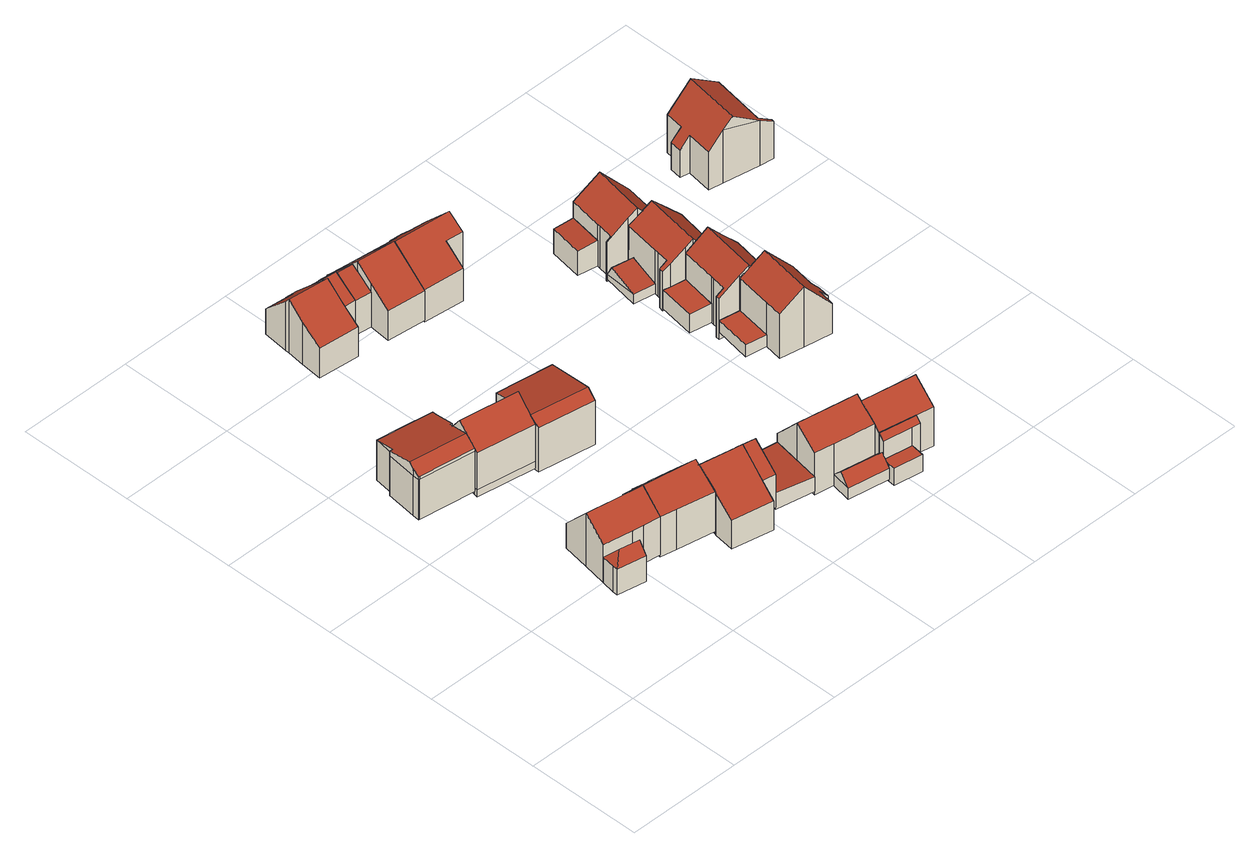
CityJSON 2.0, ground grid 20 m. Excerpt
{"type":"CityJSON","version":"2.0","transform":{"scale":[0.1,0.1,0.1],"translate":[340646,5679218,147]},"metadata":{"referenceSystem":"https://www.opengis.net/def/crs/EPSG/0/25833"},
"CityObjects":{
"building1":{"type":"Building","attributes":{"Gemeindeschluessel":14729160,"Geometrietyp2DReferenz":"3000","function":"31001_9998","roofType":"9999"},"children":["building1-1","building1-2"]},
"building1-1":{"type":"BuildingPart","attributes":{"Dachtyp_tdc":"tdcGableRoof","Dachneigung":47.84,"QualitaetDacherkennung":73,"Geometrietyp2DReferenz":"3000","roofType":"3100","measuredHeight":9.98},"parents":["building1"],"geometry":[{"type":"MultiSurface","lod":"2","boundaries":[[[0,1,2,3]],[[1,4,5,2]],[[4,6,7,5]],[[6,8,9,7]],[[8,10,11,9]],[[10,12,13,11]],[[12,14,15,13]],[[14,16,17,18,15]],[[19,20,21,22]],[[20,23,24,21]],[[23,25,26,24]],[[25,27,28,26]],[[27,0,3,28]],[[23,20,19,16,14,12,10]],[[10,8,6,4,1,0,27,25,23]],[[3,2,5,7,9,11,13,15,18,21,24,26,28]],[[22,17,16,19]],[[22,21,18,17]]],"semantics":{"surfaces":[{"type":"WallSurface"},{"type":"RoofSurface"},{"type":"GroundSurface"},{"type":"ClosureSurface"}],"values":[0,0,0,0,0,0,0,0,0,0,0,0,0,1,1,2,0,3]}}]},
"building1-2":{"type":"BuildingPart","attributes":{"Dachtyp_tdc":"tdcFreeFormRoof","Dachneigung":47.88,"QualitaetDacherkennung":4,"Geometrietyp2DReferenz":"3000","roofType":"5000","measuredHeight":6.55},"parents":["building1"],"geometry":[{"type":"MultiSurface","lod":"2","boundaries":[[[29,30,31,32]],[[30,33,34,31]],[[33,22,21,34]],[[17,29,32,18]],[[35,22,33,30]],[[30,29,36,35]],[[36,17,22,35]],[[17,36,29]],[[32,31,34,21,18]],[[18,21,22,17]]],"semantics":{"surfaces":[{"type":"WallSurface"},{"type":"RoofSurface"},{"type":"GroundSurface"},{"type":"ClosureSurface"}],"values":[0,0,0,0,1,1,1,0,2,3]}}]},
"building2":{"type":"Building","attributes":{"Dachtyp_tdc":"tdcFreeFormRoof","Gemeindeschluessel":14729160,"Dachneigung":13.69,"QualitaetDacherkennung":43,"Geometrietyp2DReferenz":"3000","function":"31001_9998","roofType":"5000","measuredHeight":9.49},"geometry":[{"type":"MultiSurface","lod":"2","boundaries":[[[37,38,39,40]],[[38,41,42,39]],[[41,43,44,42]],[[43,45,46,44]],[[45,47,48,46]],[[47,49,50,48]],[[49,51,52,50]],[[51,53,54,52]],[[53,55,56,54]],[[55,57,58,56]],[[57,59,60,58]],[[59,37,40,60]],[[61,62,63,64,65,66]],[[67,68,69,55,53,51,70,71,64,63]],[[45,65,64,71,47]],[[47,71,70,49]],[[49,70,51]],[[55,69,57]],[[57,69,68,59]],[[59,68,67,37]],[[37,67,63,62,38]],[[43,66,65,45]],[[41,61,66,43]],[[38,62,61,41]],[[40,39,42,44,46,48,50,52,54,56,58,60]]],"semantics":{"surfaces":[{"type":"WallSurface"},{"type":"RoofSurface"},{"type":"GroundSurface"}],"values":[0,0,0,0,0,0,0,0,0,0,0,0,1,1,0,0,0,0,0,0,0,0,0,0,2]}}]},
"building3":{"type":"Building","attributes":{"Dachtyp_tdc":"tdcFreeFormRoof","Gemeindeschluessel":14729160,"Dachneigung":46.47,"QualitaetDacherkennung":72,"Geometrietyp2DReferenz":"3000","function":"31001_9998","roofType":"5000","measuredHeight":10.37},"geometry":[{"type":"MultiSurface","lod":"2","boundaries":[[[72,73,74,75]],[[73,76,77,74]],[[76,78,79,77]],[[78,80,81,79]],[[80,12,82,81]],[[12,83,84,82]],[[83,85,86,84]],[[85,87,88,86]],[[87,72,75,88]],[[89,76,73,72,87,85,83,10]],[[80,78,89,10,12]],[[83,12,10]],[[78,76,89]],[[75,74,77,79,81,82,84,86,88]]],"semantics":{"surfaces":[{"type":"WallSurface"},{"type":"RoofSurface"},{"type":"GroundSurface"}],"values":[0,0,0,0,0,0,0,0,0,1,1,0,0,2]}}]},
"building4":{"type":"Building","attributes":{"Dachtyp_tdc":"tdcFreeFormRoof","Gemeindeschluessel":14729160,"Dachneigung":54.91,"QualitaetDacherkennung":34,"Geometrietyp2DReferenz":"3000","function":"31001_9998","roofType":"5000","measuredHeight":11.49},"geometry":[{"type":"MultiSurface","lod":"2","boundaries":[[[90,91,92,93]],[[91,94,95,92]],[[94,96,97,95]],[[96,98,99,97]],[[98,100,101,99]],[[100,102,103,101]],[[102,104,105,103]],[[104,106,107,105]],[[106,108,109,107]],[[108,110,111,109]],[[110,112,113,111]],[[112,114,115,113]],[[114,90,93,115]],[[116,117,118,119,120]],[[121,122,123,124,114,112,125,126,127,128,116,120]],[[102,117,116,128,104]],[[104,128,127,106]],[[106,127,126,108]],[[108,126,125,110]],[[110,125,112]],[[114,124,90]],[[90,124,123,91]],[[91,123,122,94]],[[94,122,121,96]],[[96,121,120,119,98]],[[98,119,118,100]],[[100,118,117,102]],[[93,92,95,97,99,101,103,105,107,109,111,113,115]]],"semantics":{"surfaces":[{"type":"WallSurface"},{"type":"RoofSurface"},{"type":"GroundSurface"}],"values":[0,0,0,0,0,0,0,0,0,0,0,0,0,1,1,0,0,0,0,0,0,0,0,0,0,0,0,2]}}]},
"building5":{"type":"Building","attributes":{"Gemeindeschluessel":14729160,"Geometrietyp2DReferenz":"3000","function":"31001_9998","roofType":"9999"},"children":["building5-1","building5-2"]},
"building5-1":{"type":"BuildingPart","attributes":{"Dachtyp_tdc":"tdcGableRoof","Dachneigung":33.72,"QualitaetDacherkennung":63,"Geometrietyp2DReferenz":"3000","roofType":"3100","measuredHeight":10.45},"parents":["building5"],"geometry":[{"type":"MultiSurface","lod":"2","boundaries":[[[129,130,131,132]],[[130,133,134,131]],[[135,136,137,138,139]],[[136,140,141,137]],[[140,142,143,141]],[[142,144,145,143]],[[144,146,147,145]],[[146,148,149,147]],[[148,150,151,149]],[[150,129,132,151]],[[146,144,142,140,136,135,152]],[[152,153,154,155,133,130,129,150,148,146]],[[132,131,134,156,157,158,138,137,141,143,145,147,149,151]],[[155,156,134,133]],[[159,153,152]],[[158,157,154,153,159]],[[157,156,155,154]],[[135,139,159,152]],[[158,159,139,138]]],"semantics":{"surfaces":[{"type":"WallSurface"},{"type":"RoofSurface"},{"type":"GroundSurface"},{"type":"ClosureSurface"}],"values":[0,0,0,0,0,0,0,0,0,0,1,1,2,3,0,3,3,0,3]}}]},
"building5-2":{"type":"BuildingPart","attributes":{"Dachtyp_tdc":"tdcGableRoof","Dachneigung":31.88,"QualitaetDacherkennung":77,"Geometrietyp2DReferenz":"3000","roofType":"3100","measuredHeight":9.29},"parents":["building5"],"geometry":[{"type":"MultiSurface","lod":"2","boundaries":[[[160,161,162,156,155]],[[161,163,164,162]],[[163,165,166,164]],[[165,139,138,166]],[[167,133,134,133]],[[168,153,159,139,165,163]],[[163,161,160,167,160,168]],[[156,162,164,166,138,158,157,156,134]],[[155,133,167,160]],[[156,134,133,155]],[[154,153,168]],[[157,158,159,153,154]],[[158,138,139,159]],[[160,155,154,168]],[[157,154,155,156]]],"semantics":{"surfaces":[{"type":"WallSurface"},{"type":"RoofSurface"},{"type":"GroundSurface"},{"type":"ClosureSurface"}],"values":[0,0,0,0,0,1,1,2,0,3,0,3,3,0,3]}}]},
"building6":{"type":"Building","attributes":{"Dachtyp_tdc":"tdcGableRoof","Gemeindeschluessel":14729160,"Dachneigung":12.12,"QualitaetDacherkennung":46,"Geometrietyp2DReferenz":"3000","function":"31001_9998","roofType":"3100","measuredHeight":9.62},"geometry":[{"type":"MultiSurface","lod":"2","boundaries":[[[169,170,171,172]],[[170,173,174,171]],[[173,175,176,174]],[[175,177,178,176]],[[177,179,180,178]],[[179,181,182,180]],[[181,183,184,182]],[[183,185,186,184]],[[185,169,172,186]],[[181,179,177,175,173]],[[173,170,169,185,183,181]],[[172,171,174,176,178,180,182,184,186]]],"semantics":{"surfaces":[{"type":"WallSurface"},{"type":"RoofSurface"},{"type":"GroundSurface"}],"values":[0,0,0,0,0,0,0,0,0,1,1,2]}}]},
"building7":{"type":"Building","attributes":{"Dachtyp_tdc":"tdcPolyFlatRoof","Gemeindeschluessel":14729160,"Dachneigung":2.65,"QualitaetDacherkennung":67,"Geometrietyp2DReferenz":"3000","function":"31001_9998","roofType":"2100","measuredHeight":3.11},"geometry":[{"type":"MultiSurface","lod":"2","boundaries":[[[187,188,189,190]],[[188,191,192,189]],[[191,193,194,192]],[[193,187,190,194]],[[193,191,188,187]],[[190,189,192,194]]],"semantics":{"surfaces":[{"type":"WallSurface"},{"type":"RoofSurface"},{"type":"GroundSurface"}],"values":[0,0,0,0,1,2]}}]},
"building8":{"type":"Building","attributes":{"Gemeindeschluessel":14729160,"Geometrietyp2DReferenz":"3000","function":"31001_9998","roofType":"9999"},"children":["building8-1","building8-2"]},
"building8-1":{"type":"BuildingPart","attributes":{"Dachtyp_tdc":"tdcGableRoof","Dachneigung":34.86,"QualitaetDacherkennung":78,"Geometrietyp2DReferenz":"3000","roofType":"3100","measuredHeight":10.12},"parents":["building8"],"geometry":[{"type":"MultiSurface","lod":"2","boundaries":[[[195,196,197,198]],[[196,199,200,201,197]],[[202,203,204,205,206]],[[203,207,208,204]],[[207,209,210,208]],[[209,211,212,210]],[[211,213,214,212]],[[213,215,216,214]],[[215,195,198,216]],[[211,209,207,203,202,217]],[[217,218,219,220,221,199,196,195,215,213,211]],[[198,197,201,222,223,205,204,208,210,212,214,216]],[[221,200,199]],[[224,218,217]],[[223,222,219,218,224]],[[222,201,200,220,219]],[[202,206,224,217]],[[223,224,206,205]]],"semantics":{"surfaces":[{"type":"WallSurface"},{"type":"RoofSurface"},{"type":"GroundSurface"},{"type":"ClosureSurface"}],"values":[0,0,0,0,0,0,0,0,0,1,1,2,0,0,3,3,0,3]}}]},
"building8-2":{"type":"BuildingPart","attributes":{"Dachtyp_tdc":"tdcGableRoof","Dachneigung":48.53,"QualitaetDacherkennung":83,"Geometrietyp2DReferenz":"3000","roofType":"3100","measuredHeight":8.9},"parents":["building8"],"geometry":[{"type":"MultiSurface","lod":"2","boundaries":[[[225,226,227,228]],[[226,229,230,227]],[[229,231,232,230]],[[231,206,205,232]],[[233,218,224,206,231,229]],[[229,226,225,200,234,221,220,233]],[[228,227,230,232,205,223,222,235,201]],[[219,218,233]],[[222,223,224,218,219]],[[223,205,206,224]],[[221,220,219,233,220]],[[200,201,235,234]],[[234,235,222,219,220,221]],[[200,225,228,201]]],"semantics":{"surfaces":[{"type":"WallSurface"},{"type":"RoofSurface"},{"type":"GroundSurface"},{"type":"ClosureSurface"}],"values":[0,0,0,0,1,1,2,0,3,3,0,3,3,3]}}]},
"building9":{"type":"Building","attributes":{"Gemeindeschluessel":14729160,"Geometrietyp2DReferenz":"3000","function":"31001_9998","roofType":"9999"},"children":["building9-1","building9-2"]},
"building9-1":{"type":"BuildingPart","attributes":{"Dachtyp_tdc":"tdcGableRoof","Dachneigung":48.91,"QualitaetDacherkennung":74,"Geometrietyp2DReferenz":"3000","roofType":"3100","measuredHeight":10.54},"parents":["building9"],"geometry":[{"type":"MultiSurface","lod":"2","boundaries":[[[236,237,238,239,240]],[[237,241,242,238]],[[241,243,244,242]],[[243,245,246,244]],[[245,247,248,246]],[[247,249,250,248]],[[249,251,252,250]],[[251,253,254,252]],[[253,255,256,254]],[[255,257,258,256]],[[257,259,260,258]],[[259,261,260]],[[257,255,253,251,249,247,245,243,241]],[[241,237,236,259,257]],[[239,238,242,244,246,248,250,252,254,256,258,260]],[[240,261,259,236]],[[240,239,260,261]]],"semantics":{"surfaces":[{"type":"WallSurface"},{"type":"RoofSurface"},{"type":"GroundSurface"},{"type":"ClosureSurface"}],"values":[0,0,0,0,0,0,0,0,0,0,0,0,1,1,2,0,3]}}]},
"building9-2":{"type":"BuildingPart","attributes":{"Dachtyp_tdc":"tdcFreeFormRoof","Dachneigung":45.85,"QualitaetDacherkennung":12,"Geometrietyp2DReferenz":"3000","roofType":"5000","measuredHeight":4},"parents":["building9"],"geometry":[{"type":"MultiSurface","lod":"2","boundaries":[[[262,240,239,263]],[[261,264,265,260]],[[264,266,267,265]],[[266,262,263,267]],[[268,262,266,269]],[[269,270,261,240,268]],[[264,270,269,266]],[[261,270,264]],[[262,268,240]],[[263,239,260,265,267]],[[260,239,240,261]]],"semantics":{"surfaces":[{"type":"WallSurface"},{"type":"RoofSurface"},{"type":"GroundSurface"},{"type":"ClosureSurface"}],"values":[0,0,0,0,1,1,0,0,0,2,3]}}]},
"building10":{"type":"Building","attributes":{"Gemeindeschluessel":14729160,"Geometrietyp2DReferenz":"3000","function":"31001_9998","roofType":"9999"},"children":["building10-1","building10-2"]},
"building10-1":{"type":"BuildingPart","attributes":{"Dachtyp_tdc":"tdcGableRoof","Dachneigung":46.54,"QualitaetDacherkennung":88,"Geometrietyp2DReferenz":"3000","roofType":"3100","measuredHeight":8.94},"parents":["building10"],"geometry":[{"type":"MultiSurface","lod":"2","boundaries":[[[271,272,273,274]],[[272,275,276,273]],[[275,277,278,276]],[[277,279,280,278]],[[275,272,271,281,282]],[[282,283,279,284,279,277,275]],[[285,280,286,287,274,273,276,278,280]],[[280,285,288,279]],[[288,284,279]],[[286,280,279,283,282]],[[271,274,287,281]],[[281,287,286,282]],[[279,284,288,285,280]]],"semantics":{"surfaces":[{"type":"WallSurface"},{"type":"RoofSurface"},{"type":"GroundSurface"},{"type":"ClosureSurface"}],"values":[0,0,0,0,1,1,2,3,3,3,3,3,3]}}]},
"building10-2":{"type":"BuildingPart","attributes":{"Dachtyp_tdc":"tdcGableRoof","Dachneigung":47.18,"QualitaetDacherkennung":76,"Geometrietyp2DReferenz":"3000","roofType":"3100","measuredHeight":10.25},"parents":["building10"],"geometry":[{"type":"MultiSurface","lod":"2","boundaries":[[[289,290,291,292]],[[290,293,294,291]],[[293,295,296,294]],[[295,297,298,296]],[[297,299,300,298]],[[299,301,271,274,300]],[[288,302,303,285]],[[302,289,292,303]],[[304,301,299,297,295,293]],[[293,290,289,302,288,279,283,304]],[[292,291,294,296,298,300,274,287,286,280,285,303]],[[281,271,301,304]],[[287,274,271,281]],[[283,282,281,304]],[[288,285,280,279]],[[279,280,286,282,283]],[[282,286,287,281]]],"semantics":{"surfaces":[{"type":"WallSurface"},{"type":"RoofSurface"},{"type":"GroundSurface"},{"type":"ClosureSurface"}],"values":[0,0,0,0,0,0,0,0,1,1,2,0,3,0,3,3,3]}}]},
"building11":{"type":"Building","attributes":{"Gemeindeschluessel":14729160,"Geometrietyp2DReferenz":"3000","function":"31001_9998","roofType":"9999"},"children":["building11-1","building11-2","building11-3"]},
"building11-1":{"type":"BuildingPart","attributes":{"Dachtyp_tdc":"tdcGableRoof","Dachneigung":52.02,"QualitaetDacherkennung":71,"Geometrietyp2DReferenz":"3000","roofType":"3100","measuredHeight":10.26},"parents":["building11"],"geometry":[{"type":"MultiSurface","lod":"2","boundaries":[[[305,306,307,308]],[[306,309,310,307]],[[309,311,312,310]],[[311,313,314,312]],[[313,315,316,314]],[[315,317,318,316]],[[319,320,321,322]],[[320,323,324,321]],[[323,325,326,324]],[[325,327,328,326]],[[327,305,308,328]],[[323,320,319,317,315,313]],[[313,311,309,306,305,327,325,323]],[[308,307,310,312,314,316,318,322,321,324,326,328]],[[322,318,317,319]]],"semantics":{"surfaces":[{"type":"WallSurface"},{"type":"RoofSurface"},{"type":"GroundSurface"},{"type":"ClosureSurface"}],"values":[0,0,0,0,0,0,0,0,0,0,0,1,1,2,3]}}]},
"building11-2":{"type":"BuildingPart","attributes":{"Dachtyp_tdc":"tdcPolyFlatRoof","Dachneigung":35.14,"QualitaetDacherkennung":49,"Geometrietyp2DReferenz":"3000","roofType":"2100","measuredHeight":7.34},"parents":["building11"],"geometry":[{"type":"MultiSurface","lod":"2","boundaries":[[[329,330,331,332,333]],[[334,319,322,335,336]],[[319,337,319,322]],[[338,329,333,318,317]],[[338,337,319,334,330,329]],[[333,332,335,322,318]],[[334,336,331,330]],[[336,335,332,331]],[[317,319,337,338]],[[317,318,322,319]]],"semantics":{"surfaces":[{"type":"WallSurface"},{"type":"RoofSurface"},{"type":"GroundSurface"},{"type":"ClosureSurface"}],"values":[0,0,0,0,1,2,0,3,0,3]}}]},
"building11-3":{"type":"BuildingPart","attributes":{"Dachtyp_tdc":"tdcPolyFlatRoof","Dachneigung":0,"QualitaetDacherkennung":69,"Geometrietyp2DReferenz":"3000","roofType":"1000","measuredHeight":3.22},"parents":["building11"],"geometry":[{"type":"MultiSurface","lod":"2","boundaries":[[[339,340,341,342]],[[340,343,344,341]],[[343,336,335,344]],[[331,339,342,332]],[[331,336,343,340,339]],[[342,341,344,335,332]],[[332,335,336,331]]],"semantics":{"surfaces":[{"type":"WallSurface"},{"type":"RoofSurface"},{"type":"GroundSurface"},{"type":"ClosureSurface"}],"values":[0,0,0,0,1,2,3]}}]},
"building12":{"type":"Building","attributes":{"Dachtyp_tdc":"tdcFreeFormRoof","Gemeindeschluessel":14729160,"Dachneigung":46.95,"QualitaetDacherkennung":72,"Geometrietyp2DReferenz":"3000","function":"31001_9998","roofType":"5000","measuredHeight":10.64},"geometry":[{"type":"MultiSurface","lod":"2","boundaries":[[[345,346,347,348]],[[346,349,350,347]],[[349,351,352,350]],[[351,353,354,352]],[[353,355,356,354]],[[355,357,358,356]],[[357,290,359,358]],[[290,360,361,359]],[[360,362,363,361]],[[362,345,348,363]],[[355,353,351,364,365,357]],[[364,349,346,345,362,360,290,365]],[[351,349,364]],[[290,357,365]],[[348,347,350,352,354,356,358,359,361,363]]],"semantics":{"surfaces":[{"type":"WallSurface"},{"type":"RoofSurface"},{"type":"GroundSurface"}],"values":[0,0,0,0,0,0,0,0,0,0,1,1,0,0,2]}}]},
"building13":{"type":"Building","attributes":{"Gemeindeschluessel":14729160,"Geometrietyp2DReferenz":"3000","function":"31001_9998","roofType":"9999"},"children":["building13-1","building13-2"]},
"building13-1":{"type":"BuildingPart","attributes":{"Dachtyp_tdc":"tdcPolyFlatRoof","Dachneigung":0,"QualitaetDacherkennung":54,"Geometrietyp2DReferenz":"3000","roofType":"1000","measuredHeight":2.14},"parents":["building13"],"geometry":[{"type":"MultiSurface","lod":"2","boundaries":[[[366,367,368,369]],[[367,370,371,368]],[[370,372,373,371]],[[372,370,367,366]],[[369,368,371,373]],[[369,373,372,366]]],"semantics":{"surfaces":[{"type":"WallSurface"},{"type":"RoofSurface"},{"type":"GroundSurface"},{"type":"ClosureSurface"}],"values":[0,0,0,1,2,3]}}]},
"building13-2":{"type":"BuildingPart","attributes":{"Dachtyp_tdc":"tdcGableRoof","Dachneigung":49.1,"QualitaetDacherkennung":85,"Geometrietyp2DReferenz":"3000","roofType":"3100","measuredHeight":11.29},"parents":["building13"],"geometry":[{"type":"MultiSurface","lod":"2","boundaries":[[[374,375,376,377]],[[375,378,379,376]],[[378,380,381,379]],[[380,382,383,381]],[[382,384,385,383]],[[384,386,387,385]],[[386,388,366,369,387]],[[389,390,391,373,372]],[[390,392,393,391]],[[392,394,395,393]],[[394,374,377,395]],[[390,389,388,386,384]],[[384,382,380,378,375,374,394,392,390]],[[377,376,379,381,383,385,387,369,373,391,393,395]],[[372,366,388,389]],[[372,373,369,366]]],"semantics":{"surfaces":[{"type":"WallSurface"},{"type":"RoofSurface"},{"type":"GroundSurface"},{"type":"ClosureSurface"}],"values":[0,0,0,0,0,0,0,0,0,0,0,1,1,2,0,3]}}]},
"building14":{"type":"Building","attributes":{"Gemeindeschluessel":14729160,"Geometrietyp2DReferenz":"3000","function":"31001_9998","roofType":"9999"},"children":["building14-1","building14-2"]},
"building14-1":{"type":"BuildingPart","attributes":{"Dachtyp_tdc":"tdcGableRoof","Dachneigung":47.5,"QualitaetDacherkennung":81,"Geometrietyp2DReferenz":"3000","roofType":"3100","measuredHeight":11.27},"parents":["building14"],"geometry":[{"type":"MultiSurface","lod":"2","boundaries":[[[396,397,398,399]],[[397,400,401,398]],[[400,402,403,401]],[[402,404,405,403]],[[404,406,407,405]],[[406,408,409,407]],[[408,410,411,409]],[[410,412,413,411]],[[412,414,415,413]],[[414,416,417,415]],[[416,418,419,420,417]],[[421,422,423,424,425]],[[422,426,427,423]],[[426,428,429,427]],[[428,396,399,429]],[[422,421,418,416,414,412,410,408,406]],[[406,404,402,400,397,396,428,426,422]],[[399,398,401,403,405,407,409,411,413,415,417,420,424,423,427,429]],[[425,419,418,421]],[[425,424,420,419]]],"semantics":{"surfaces":[{"type":"WallSurface"},{"type":"RoofSurface"},{"type":"GroundSurface"},{"type":"ClosureSurface"}],"values":[0,0,0,0,0,0,0,0,0,0,0,0,0,0,0,1,1,2,0,3]}}]},
"building14-2":{"type":"BuildingPart","attributes":{"Dachtyp_tdc":"tdcPolyFlatRoof","Dachneigung":0,"QualitaetDacherkennung":59,"Geometrietyp2DReferenz":"3000","roofType":"1000","measuredHeight":3.45},"parents":["building14"],"geometry":[{"type":"MultiSurface","lod":"2","boundaries":[[[419,430,431,420]],[[430,432,433,431]],[[432,434,435,433]],[[434,425,424,435]],[[425,434,432,430,419]],[[420,431,433,435,424]],[[420,424,425,419]]],"semantics":{"surfaces":[{"type":"WallSurface"},{"type":"RoofSurface"},{"type":"GroundSurface"},{"type":"ClosureSurface"}],"values":[0,0,0,0,1,2,3]}}]},
"building15":{"type":"Building","attributes":{"Gemeindeschluessel":14729160,"Geometrietyp2DReferenz":"3000","function":"31001_9998","roofType":"9999"},"children":["building15-1","building15-2"]},
"building15-1":{"type":"BuildingPart","attributes":{"Dachtyp_tdc":"tdcGableRoof","Dachneigung":46.64,"QualitaetDacherkennung":85,"Geometrietyp2DReferenz":"3000","roofType":"3100","measuredHeight":10.89},"parents":["building15"],"geometry":[{"type":"MultiSurface","lod":"2","boundaries":[[[436,437,438,439]],[[437,440,441,438]],[[440,442,443,441]],[[442,444,445,443]],[[444,446,447,445]],[[446,448,449,447]],[[448,450,451,449]],[[450,452,453,451]],[[452,454,455,453]],[[454,456,457,455]],[[456,458,459,457]],[[458,460,461,462,459]],[[463,464,465]],[[463,466,467,464]],[[466,468,469,467]],[[468,470,471,469]],[[470,436,439,471]],[[466,463,460,458,456,454,452,450,448,446]],[[446,444,442,440,437,436,470,468,466]],[[439,438,441,443,445,447,449,451,453,455,457,459,462,464,467,469,471]],[[463,465,472,461,460]],[[465,464,462,461]],[[472,465,461]]],"semantics":{"surfaces":[{"type":"WallSurface"},{"type":"RoofSurface"},{"type":"GroundSurface"},{"type":"ClosureSurface"}],"values":[0,0,0,0,0,0,0,0,0,0,0,0,0,0,0,0,0,1,1,2,0,3,3]}}]},
"building15-2":{"type":"BuildingPart","attributes":{"Dachtyp_tdc":"tdcGableRoof","Dachneigung":13.46,"QualitaetDacherkennung":19,"Geometrietyp2DReferenz":"3000","roofType":"3100","measuredHeight":3.07},"parents":["building15"],"geometry":[{"type":"MultiSurface","lod":"2","boundaries":[[[461,473,474,462]],[[473,475,476,474]],[[475,465,464,476]],[[475,473,477]],[[473,461,472,477]],[[465,475,477,472]],[[462,474,476,464]],[[462,464,465,461]],[[461,465,472]]],"semantics":{"surfaces":[{"type":"WallSurface"},{"type":"RoofSurface"},{"type":"GroundSurface"},{"type":"ClosureSurface"}],"values":[0,0,0,0,1,1,2,3,3]}}]},
"building16":{"type":"Building","attributes":{"Gemeindeschluessel":14729160,"Geometrietyp2DReferenz":"3000","function":"31001_9998","roofType":"9999"},"children":["building16-1","building16-2"]},
"building16-1":{"type":"BuildingPart","attributes":{"Dachtyp_tdc":"tdcPolyFlatRoof","Dachneigung":3.19,"QualitaetDacherkennung":49,"Geometrietyp2DReferenz":"3000","roofType":"2100","measuredHeight":4.78},"parents":["building16"],"geometry":[{"type":"MultiSurface","lod":"2","boundaries":[[[478,479,480,481]],[[482,483,484,485]],[[483,478,481,484]],[[483,482,479,478]],[[481,480,485,484]],[[485,480,479,482]]],"semantics":{"surfaces":[{"type":"WallSurface"},{"type":"RoofSurface"},{"type":"GroundSurface"},{"type":"ClosureSurface"}],"values":[0,0,0,1,2,3]}}]},
"building16-2":{"type":"BuildingPart","attributes":{"Dachtyp_tdc":"tdcGableRoof","Dachneigung":48.98,"QualitaetDacherkennung":88,"Geometrietyp2DReferenz":"3000","roofType":"3100","measuredHeight":11.12},"parents":["building16"],"geometry":[{"type":"MultiSurface","lod":"2","boundaries":[[[486,487,488,489]],[[487,490,491,488]],[[490,492,493,491]],[[492,494,495,493]],[[494,496,497,495]],[[496,498,499,497]],[[498,500,501,499]],[[500,502,503,501]],[[502,504,505,503]],[[504,506,482,485,505]],[[507,508,509,480,479]],[[508,510,511,509]],[[510,512,513,511]],[[512,486,489,513]],[[508,507,506,504,502,500,498,496,494]],[[494,492,490,487,486,512,510,508]],[[489,488,491,493,495,497,499,501,503,505,485,480,509,511,513]],[[479,482,506,507]],[[479,480,485,482]]],"semantics":{"surfaces":[{"type":"WallSurface"},{"type":"RoofSurface"},{"type":"GroundSurface"},{"type":"ClosureSurface"}],"values":[0,0,0,0,0,0,0,0,0,0,0,0,0,0,1,1,2,0,3]}}]},
"building17":{"type":"Building","attributes":{"Dachtyp_tdc":"tdcFreeFormRoof","Gemeindeschluessel":14729160,"Dachneigung":48.5,"QualitaetDacherkennung":84,"Geometrietyp2DReferenz":"3000","function":"31001_9998","roofType":"5000","measuredHeight":11.76},"geometry":[{"type":"MultiSurface","lod":"2","boundaries":[[[514,515,516,517]],[[515,518,519,516]],[[518,520,521,519]],[[520,522,523,521]],[[522,524,525,523]],[[524,526,527,525]],[[526,528,529,527]],[[528,530,531,529]],[[530,532,533,531]],[[532,534,535,533]],[[534,536,537,535]],[[536,538,539,537]],[[538,514,517,539]],[[514,538,536,534,532,540,541,515]],[[518,541,540,530,528,526,524,522,520]],[[518,515,541]],[[532,530,540]],[[517,516,519,521,523,525,527,529,531,533,535,537,539]]],"semantics":{"surfaces":[{"type":"WallSurface"},{"type":"RoofSurface"},{"type":"GroundSurface"}],"values":[0,0,0,0,0,0,0,0,0,0,0,0,0,1,1,0,0,2]}}]}
},
"vertices":[
[124,237,118],[145,234,118],[145,234,85],[124,237,85],[142,221,132],[142,221,85],[167,217,132],[167,217,85],[195,212,132],[195,212,85],[188,165,185],[188,165,85],[181,124,156],[181,124,85],[152,128,156],[152,128,85],[133,131,156],[133,131,133],[133,131,85],[83,140,156],[83,140,157],[83,140,85],[83,140,133],[90,181,185],[90,181,85],[98,228,132],[98,228,85],[122,224,132],[122,224,85],
[127,99,133],[78,108,133],[78,108,85],[127,99,85],[79,117,133],[79,117,85],[96,121,151],[130,115,151],
[112,470,146],[104,414,146],[104,414,71],[112,470,71],[8,428,146],[8,428,71],[6,428,146],[6,428,71],[7,440,146],[7,440,71],[14,493,146],[14,493,71],[19,492,146],[19,492,71],[25,529,146],[25,529,71],[66,523,146],[66,523,71],[122,515,146],[122,515,71],[120,506,146],[120,506,71],[115,469,146],[115,469,71],[8,428,152],[104,414,152],[107,434,166],[9,448,166],[7,440,160],[6,428,152],[112,470,157],[115,469,157],[120,506,148],[19,492,155],[14,493,155],
[247,220,117],[244,204,135],[244,204,81],[247,220,81],[286,197,135],[286,197,81],[273,107,155],[273,107,81],[208,119,156],[208,119,81],[181,124,81],[195,212,134],[195,212,81],[223,208,134],[223,208,81],[226,224,117],[226,224,81],[279,151,185],
[164,500,78],[218,492,78],[218,492,65],[164,500,65],[217,483,78],[217,483,65],[212,444,78],[212,444,65],[203,392,78],[203,392,65],[103,408,78],[103,408,65],[104,414,78],[104,414,65],[112,470,78],[112,470,65],[115,469,78],[115,469,65],[120,506,78],[120,506,65],[146,502,78],[146,502,65],[148,515,78],[148,515,65],[166,513,78],[166,513,65],[109,449,180],[104,414,153],[103,408,148],[203,392,148],[210,433,180],[212,444,164],[217,483,108],[218,492,95],[164,500,97],[146,502,97],[120,506,98],[115,469,150],[112,470,150],
[310,194,117],[333,190,117],[333,190,76],[310,194,76],[331,179,129],[331,179,76],[344,91,154],[337,55,130],[337,55,76],[344,91,76],[344,91,138],[267,68,130],[267,68,76],[272,104,154],[272,104,76],[273,107,157],[273,107,76],[278,143,181],[278,143,76],[284,188,129],[284,188,76],[308,183,129],[308,183,76],[351,130,181],[353,140,169],[353,141,168],[359,174,129],[359,174,76],[353,141,76],[351,130,76],[351,130,163],
[359,174,130],[388,169,130],[388,169,76],[382,135,169],[382,135,76],[373,86,138],[373,86,76],[331,179,130],[353,141,169],
[260,477,141],[315,469,141],[315,469,63],[260,477,63],[302,386,159],[302,386,63],[299,369,146],[299,369,63],[202,385,146],[202,385,63],[203,392,152],[203,392,63],[204,402,159],[204,402,63],[212,444,150],[212,444,63],[217,483,141],[217,483,63],
[388,169,103],[453,162,100],[453,162,72],[388,169,72],[438,73,100],[438,73,72],[373,86,103],[373,86,72],
[218,885,74],[219,900,57],[219,900,26],[218,885,26],[240,898,57],[240,898,53],[240,898,26],[230,801,106],[227,765,81],[227,765,26],[230,801,26],[230,801,91],[157,772,81],[157,772,26],[160,808,106],[160,808,26],[164,839,127],[164,839,26],[164,846,119],[164,846,26],[169,890,74],[169,890,26],[233,831,127],[235,844,114],[235,844,113],[236,858,100],[236,858,99],[235,844,26],[233,831,26],[233,831,107],
[239,883,71],[265,880,71],[265,880,26],[239,883,26],[261,842,115],[261,842,26],[256,799,91],[256,799,26],[235,844,115],[238,883,71],[238,883,26],
[470,68,145],[438,73,145],[438,73,66],[470,68,66],[470,68,87],[445,115,171],[445,115,66],[453,162,116],[453,162,66],[485,156,116],[485,156,66],[488,170,100],[488,170,66],[511,166,100],[511,166,66],[508,152,116],[508,152,66],[555,144,116],[555,144,66],[553,134,129],[553,134,66],[547,97,171],[547,97,66],[540,56,145],[540,56,66],[540,56,87],
[464,33,87],[464,33,66],[538,45,87],[538,45,66],[534,21,87],[534,21,66],[467,50,105],[537,38,105],[538,45,99],
[285,796,90],[256,799,90],[256,799,25],[285,796,25],[261,840,114],[261,840,25],[265,880,72],[265,880,25],[293,877,72],[293,877,25],[288,826,108],[289,837,114],[291,853,98],[295,893,55],[295,893,25],[289,837,25],[288,826,25],[295,893,54],
[316,875,72],[359,870,72],[359,870,25],[316,875,25],[354,819,127],[354,819,25],[351,789,107],[351,789,25],[347,752,81],[347,752,25],[281,759,81],[281,759,25],[285,796,107],[317,891,54],[317,891,25],[288,826,127],
[597,140,88],[618,137,88],[618,137,63],[597,140,63],[616,123,105],[616,123,63],[645,118,105],[645,118,63],[638,72,166],[638,72,63],[631,29,136],[631,29,63],[601,34,136],[601,34,63],[538,45,136],[540,56,144],[540,56,63],[538,45,63],[545,87,166],[545,87,63],[553,134,106],[553,134,63],[594,127,106],[594,127,63],
[599,24,129],[585,26,129],[585,26,95],[585,26,63],[599,24,63],[536,34,129],[536,34,63],[536,34,95],[538,45,137],[601,34,137],
[581,2,95],[532,10,95],[532,10,63],[581,2,63],[534,21,95],[534,21,63],
[430,879,55],[429,863,72],[429,863,22],[430,879,22],[458,860,72],[458,860,22],[450,779,109],[450,779,22],[420,782,109],[420,782,22],[417,745,83],[417,745,22],[347,752,83],[347,752,22],[359,870,22],[406,865,72],[406,865,22],[408,881,55],[408,881,22],[452,807,129],[354,817,129],
[626,353,71],[590,359,71],[590,359,49],[626,353,49],[601,422,71],[601,422,49],[636,416,71],[636,416,49],
[719,358,106],[734,356,89],[734,356,49],[719,358,49],[730,335,89],[730,335,49],[715,337,106],[715,337,49],[710,307,106],[710,307,49],[662,315,162],[662,315,49],[621,323,132],[621,323,49],[626,353,132],[636,416,132],[678,409,162],[678,409,49],[702,405,134],[702,405,49],[726,401,106],[726,401,49],
[711,458,92],[727,455,74],[727,455,35],[711,458,35],[723,432,74],[723,432,35],[707,435,92],[707,435,35],[702,405,92],[702,405,35],[651,413,148],[651,413,35],[636,416,137],[636,416,35],[601,422,111],[601,422,35],[602,429,111],[602,429,35],[615,427,120],[615,427,35],[618,450,120],[618,450,35],[619,455,120],[619,455,70],[619,455,35],[630,517,120],[668,511,148],[668,511,35],[630,517,35],[630,517,70],[693,507,120],[693,507,35],[719,502,92],[719,502,35],
[581,461,70],[581,461,35],[591,524,70],[591,524,35],[604,521,70],[604,521,35],
[701,555,86],[719,552,67],[719,552,31],[701,555,31],[715,531,67],[715,531,31],[698,534,86],[698,534,31],[693,507,86],[693,507,31],[643,515,139],[643,515,31],[630,517,130],[630,517,31],[604,521,113],[604,521,31],[591,524,104],[591,524,31],[593,532,104],[593,532,31],[605,530,113],[605,530,31],[608,549,113],[608,549,31],[610,557,113],[610,557,49],[610,557,31],[620,620,113],[620,620,31],[620,620,40],[660,613,139],[660,613,31],[687,608,111],[687,608,31],[710,604,86],[710,604,31],[618,608,61],
[573,563,49],[573,563,31],[584,626,40],[584,626,31],[582,615,61],
[573,721,73],[607,716,75],[607,716,27],[573,721,27],[597,658,75],[563,664,73],[563,664,27],[597,658,27],
[711,656,61],[707,633,61],[707,633,27],[711,656,27],[691,635,79],[691,635,27],[687,608,79],[687,608,27],[636,617,138],[636,617,27],[620,620,127],[620,620,27],[584,626,100],[584,626,27],[584,628,100],[584,628,27],[592,627,106],[592,627,27],[596,652,106],[596,652,27],[597,658,106],[607,716,106],[652,708,138],[652,708,27],[702,699,79],[702,699,27],[695,658,79],[695,658,27],
[947,656,77],[923,659,93],[923,659,8],[947,656,8],[860,670,108],[860,670,8],[835,674,79],[835,674,8],[842,718,79],[842,718,8],[826,721,59],[826,721,8],[829,742,59],[829,742,8],[846,739,79],[846,739,8],[851,771,79],[851,771,8],[939,757,93],[939,757,8],[934,724,93],[934,724,8],[924,665,93],[924,665,8],[948,661,77],[948,661,8],[892,765,125],[876,667,125]
]}
